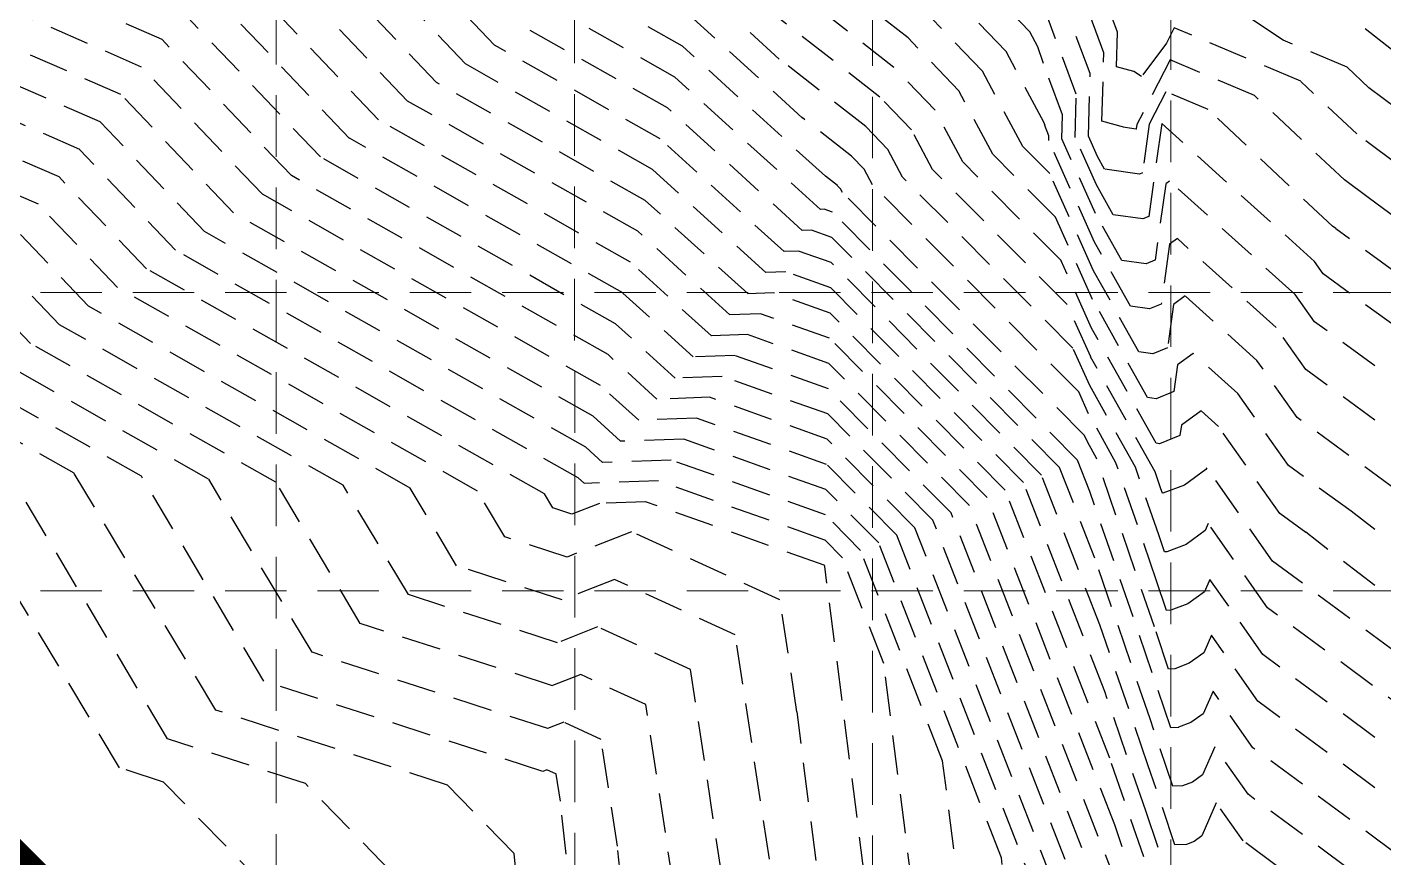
# Model space of a CAD drawing. Header units: feet. Extents: x 4586 to 6528, y 2127 to 5231.
# Drawn here: x 6194.4 to 6414.7, y 3878 to 4012.9 of the extents above; entities that cross this region are included whole.
import ezdxf

# ---------------------------------------------------------------- set-up
doc = ezdxf.new("R2010")
doc.units = ezdxf.units.FT
doc.header["$LTSCALE"] = 80
doc.header["$MEASUREMENT"] = 0
doc.linetypes.add('HIDDEN', pattern=[0.375, 0.25, -0.125])
doc.linetypes.add('TIGHT', pattern=[0.12, 0.08, -0.04])
for name, color, linetype in [('CONT-MJR', 9, 'TIGHT'), ('CONT-MNR', 8, 'TIGHT'), ('GRID', 254, 'HIDDEN'), ('LIMITS OF DISTURBANCE', 1, 'HIDDEN')]:
    doc.layers.add(name, color=color, linetype=linetype)

msp = doc.modelspace()

# ---------------------------------------------------------------- linework, layer by layer
at = {"layer": 'CONT-MJR', "color": 35}
for points, elevation in [([(6256.14, 4000.93), (6229.7, 4028.76)], 500), ([(6212.95, 4006.46), (6181.48, 4020.19)], 505), ([(6364.79, 4002.04), (6359.55, 4016.08)], 485), ([(6323.23, 3983.34), (6299.6, 4004.82)], 495), ([(6364.6, 3995.01), (6364.79, 4002.04)], 485), ([(6378.67, 3997.26), (6376.56, 3982.18)], 485), ([(6403.46, 3974.89), (6378.67, 3997.26)], 485), ([(6362.36, 3974.97), (6346.34, 3991.04)], 490), ([(6370.79, 3982.46), (6368.08, 3987.3)], 485), ([(6287.52, 3954.74), (6232.58, 3985.79)], 505), ([(6209.03, 3970.66), (6196.2, 3984.17)], 510), ([(6375.58, 3981.78), (6370.79, 3982.46)], 485), ([(6376.56, 3982.18), (6375.58, 3981.78)], 485), ([(6404.88, 3972.88), (6403.46, 3974.89)], 485), ([(6267.5, 3937.6), (6209.03, 3970.66)], 510), ([(6313.48, 3966.4), (6308.48, 3966.22)], 500), ([(6350.32, 3936.52), (6324.7, 3962.41)], 500), ([(6303.12, 3949.43), (6293.72, 3949.1)], 505), ([(6324.23, 3941.93), (6303.12, 3949.43)], 505), ([(6387.9, 3948.05), (6385.05, 3950.62)], 490), ([(6366.99, 3937.54), (6365.01, 3942.63)], 495), ([(6377.13, 3908.08), (6366.99, 3937.54)], 495), ([(6282.08, 3926.88), (6271.95, 3930.16)], 510), ([(6316.65, 3919.9), (6292.54, 3930.98)], 510), ([(6413.28, 3922.27), (6402.05, 3930.89)], 490), ([(6324.96, 3858.53), (6319.42, 3901.76)], 510), ([(6385.41, 3901.42), (6383.41, 3899.98)], 495), ([(6280.33, 3891.61), (6278.79, 3892.32)], 515)]:
    msp.add_lwpolyline(points, dxfattribs=dict(at, elevation=elevation))
at = {"layer": 'CONT-MJR', "color": 35, "extrusion": (0.615057, 0.788483, 0), "elevation": 7055.46}
msp.add_lwpolyline([(-2531.02, 490), (-2497.85, 490)], dxfattribs=at)
at = {"layer": 'CONT-MJR', "color": 35, "extrusion": (-0.492133, -0.87052, 0), "elevation": -6586.52}
msp.add_lwpolyline([(3513.02, 495), (3490.16, 495)], dxfattribs=at)
at = {"layer": 'CONT-MJR', "color": 35, "extrusion": (-0.615163, -0.7884, 0), "elevation": -7107.84}
msp.add_lwpolyline([(2592.96, 480), (2580.88, 480)], dxfattribs=at)
at = {"layer": 'CONT-MJR', "color": 35, "extrusion": (0.725011, 0.688737, 0), "elevation": 7263.86}
msp.add_lwpolyline([(-1402.87, 505), (-1374.36, 505)], dxfattribs=at)
at = {"layer": 'CONT-MJR', "color": 35, "extrusion": (0.721607, 0.692303, 0), "elevation": 7345.14}
msp.add_lwpolyline([(-1504.47, 490), (-1494.83, 490)], dxfattribs=at)
at = {"layer": 'CONT-MJR', "color": 35, "extrusion": (0.492133, 0.87052, 0)}
for points, elevation in [([(-3520.09, 500), (-3477.1, 500)], 6561.75), ([(-3469.49, 515), (-3437.93, 515)], 6487.44)]:
    msp.add_lwpolyline(points, dxfattribs=dict(at, elevation=elevation))
at = {"layer": 'CONT-MJR', "color": 35, "extrusion": (0.881574, 0.472047, 0), "elevation": 7478.72}
msp.add_lwpolyline([(522.63, 490), (532.14, 490)], dxfattribs=at)
at = {"layer": 'CONT-MJR', "color": 35, "extrusion": (0.911574, 0.411136, 0)}
for points, elevation in [([(1016.58, 485), (1025.03, 485)], 7444.3), ([(995.72, 490), (1007.68, 490)], 7434.01)]:
    msp.add_lwpolyline(points, dxfattribs=dict(at, elevation=elevation))
at = {"layer": 'CONT-MJR', "color": 35, "extrusion": (0.39991, 0.916554, 0), "elevation": 6129.62}
msp.add_lwpolyline([(-4085.84, 510), (-4063.41, 510)], dxfattribs=at)
at = {"layer": 'CONT-MJR', "color": 35, "extrusion": (0.034732, -0.999397, 0), "elevation": -3761.32}
msp.add_lwpolyline([(6458.37, 495), (6457.77, 495)], dxfattribs=at)
at = {"layer": 'CONT-MJR', "color": 35, "extrusion": (-0.334773, -0.942299, 0)}
for points, elevation in [([(4626.84, 495), (4625.41, 495)], -5870.57), ([(4633.25, 500), (4621.34, 500)], -5851.11)]:
    msp.add_lwpolyline(points, dxfattribs=dict(at, elevation=elevation))
at = {"layer": 'CONT-MJR', "color": 35, "extrusion": (0.710796, 0.703398, 0)}
for points, elevation in [([(-1674.73, 495), (-1618.09, 495)], 7297.46), ([(-1662.75, 505), (-1646.54, 505)], 7267.98)]:
    msp.add_lwpolyline(points, dxfattribs=dict(at, elevation=elevation))
at = {"layer": 'CONT-MJR', "color": 35, "extrusion": (-0.672532, -0.740068, 0), "elevation": -7177.93}
msp.add_lwpolyline([(2001.3, 500), (1981.14, 500)], dxfattribs=at)
at = {"layer": 'CONT-MJR', "color": 35, "extrusion": (-0.589622, -0.80768, 0), "elevation": -6985.27}
msp.add_lwpolyline([(2845.53, 485), (2830.6, 485)], dxfattribs=at)
at = {"layer": 'CONT-MJR', "color": 35, "extrusion": (0.872651, 0.488344, 0), "elevation": 7492.24}
msp.add_lwpolyline([(328.4, 490), (349.82, 490)], dxfattribs=at)
at = {"layer": 'CONT-MJR', "color": 35, "extrusion": (0.672532, 0.740068, 0), "elevation": 7155.33}
msp.add_lwpolyline([(-2001.89, 505), (-1993.51, 505)], dxfattribs=at)
at = {"layer": 'CONT-MJR', "color": 35, "extrusion": (0.586585, -0.809888, 0), "elevation": 545.82}
msp.add_lwpolyline([(7488.55, 490), (7484.6, 490)], dxfattribs=at)
at = {"layer": 'CONT-MJR', "color": 35, "extrusion": (0.990384, -0.138343, 0), "elevation": 5774.27}
msp.add_lwpolyline([(4793.22, 490), (4791.54, 490)], dxfattribs=at)
at = {"layer": 'CONT-MJR', "color": 35, "extrusion": (0.816771, 0.576962, 0), "elevation": 7495.33}
msp.add_lwpolyline([(-478.2, 490), (-460.93, 490)], dxfattribs=at)
at = {"layer": 'CONT-MJR', "color": 35, "extrusion": (-0.139838, -0.990174, 0), "elevation": -4798.45}
msp.add_lwpolyline([(5763.93, 490), (5763.36, 490)], dxfattribs=at)
at = {"layer": 'CONT-MJR', "color": 35, "extrusion": (0.376254, -0.926516, 0), "elevation": -1255.51}
msp.add_lwpolyline([(7397.62, 490), (7394.03, 490)], dxfattribs=at)
at = {"layer": 'CONT-MJR', "color": 35, "extrusion": (0.858347, 0.51307, 0)}
for points, elevation in [([(155.44, 515), (194.2, 515)], 7354.35), ([(155.49, 510), (164.16, 510)], 7399.96)]:
    msp.add_lwpolyline(points, dxfattribs=dict(at, elevation=elevation))
at = {"layer": 'CONT-MJR', "color": 35, "extrusion": (0.931721, 0.363175, 0)}
for points, elevation in [([(1304.44, 500), (1361.46, 500)], 7346.37), ([(1287.94, 505), (1361.1, 505)], 7330.46)]:
    msp.add_lwpolyline(points, dxfattribs=dict(at, elevation=elevation))
at = {"layer": 'CONT-MJR', "color": 35, "extrusion": (0.589622, 0.80768, 0), "elevation": 6949.68}
msp.add_lwpolyline([(-2853.07, 490), (-2847.89, 490)], dxfattribs=at)
at = {"layer": 'CONT-MJR', "color": 35, "extrusion": (0.365253, -0.930908, 0)}
for points, elevation in [([(7293.58, 510), (7282.34, 510)], -1361.02), ([(7266.66, 515), (7265.94, 515)], -1330.05)]:
    msp.add_lwpolyline(points, dxfattribs=dict(at, elevation=elevation))
at = {"layer": 'CONT-MJR', "color": 35, "extrusion": (0.988557, 0.150845, 0)}
for points, elevation in [([(2903.86, 510), (2922.21, 510)], 6835.67), ([(2895.27, 515), (2899.72, 515)], 6795.49)]:
    msp.add_lwpolyline(points, dxfattribs=dict(at, elevation=elevation))
at = {"layer": 'CONT-MJR', "color": 35, "extrusion": (0.94781, 0.318837, 0), "elevation": 7290.35}
msp.add_lwpolyline([(1661.44, 495), (1670.84, 495)], dxfattribs=at)
at = {"layer": 'CONT-MJR', "color": 35, "extrusion": (0.307978, 0.951394, 0), "elevation": 5636.4}
msp.add_lwpolyline([(-4774.3, 515), (-4726.69, 515)], dxfattribs=at)
at = {"layer": 'CONT-MJR', "color": 35, "extrusion": (0.917837, -0.396957, 0), "elevation": 4312.07}
msp.add_lwpolyline([(6119.63, 495), (6115.6, 495)], dxfattribs=at)
at = {"layer": 'CONT-MJR', "color": 35, "extrusion": (0.817706, 0.575635, 0), "elevation": 7470.62}
msp.add_lwpolyline([(-494.6, 495), (-483.35, 495)], dxfattribs=at)
at = {"layer": 'CONT-MJR', "color": 35, "extrusion": (0.04437, -0.999015, 0), "elevation": -3612.23}
msp.add_lwpolyline([(6548.14, 495), (6546.85, 495)], dxfattribs=at)
at = {"layer": 'CONT-MJR', "color": 35, "extrusion": (0.356262, -0.934386, 0), "elevation": -1369.92}
msp.add_lwpolyline([(7353.98, 495), (7351.85, 495)], dxfattribs=at)
at = {"layer": 'CONT-MJR', "color": 35, "extrusion": (0.595055, 0.803685, 0), "elevation": 6935.56}
msp.add_lwpolyline([(-2849.26, 495), (-2820.07, 495)], dxfattribs=at)
at = {"layer": 'CONT-MJR', "color": 35, "extrusion": (0.994219, 0.107368, 0), "elevation": 6662.05}
msp.add_lwpolyline([(3152.91, 515), (3190.36, 515)], dxfattribs=at)
at = {"layer": 'CONT-MJR', "color": 35, "extrusion": (0.945589, 0.325363, 0), "elevation": 7287.89}
msp.add_lwpolyline([(1585.83, 500), (1599.2, 500)], dxfattribs=at)
at = {"layer": 'CONT-MNR', "color": 35, "extrusion": (0.725011, 0.688737, 0)}
for points, elevation in [([(-1411.27, 497), (-1366.96, 497)], 7307.86), ([(-1410.22, 498), (-1367.88, 498)], 7302.36), ([(-1406.02, 502), (-1371.59, 502)], 7280.36), ([(-1404.97, 503), (-1372.51, 503)], 7274.86), ([(-1401.82, 506), (-1375.29, 506)], 7258.36), ([(-1400.77, 507), (-1376.21, 507)], 7252.86), ([(-1399.72, 508), (-1377.14, 508)], 7247.35), ([(-1398.67, 509), (-1378.06, 509)], 7241.85), ([(-1394.47, 513), (-1381.77, 513)], 7219.85)]:
    msp.add_lwpolyline(points, dxfattribs=dict(at, elevation=elevation))
at = {"layer": 'CONT-MNR', "color": 35}
for points, elevation in [([(6260.85, 4003.96), (6233.06, 4033.22)], 499), ([(6337.47, 4011.18), (6309.46, 4033.03)], 489), ([(6216.3, 4010.92), (6182.65, 4025.61)], 504), ([(6251.43, 3997.9), (6226.35, 4024.3)], 501), ([(6316.53, 4007.75), (6303.22, 4019.84)], 492), ([(6300.81, 4009.83), (6284.41, 4019.09)], 494), ([(6371.49, 4012.14), (6370.15, 4015.73)], 482), ([(6209.6, 4002), (6180.31, 4014.78)], 506), ([(6320.28, 3998.23), (6302.02, 4014.83)], 493), ([(6237.3, 3988.82), (6216.3, 4010.92)], 504), ([(6324.04, 3988.72), (6300.81, 4009.83)], 494), ([(6359.44, 4007.04), (6358.54, 4009.72)], 486), ([(6379.42, 4010.35), (6375.38, 4004.9)], 482), ([(6408.77, 4006.43), (6398.41, 4010.81)], 481), ([(6362.56, 3998.67), (6359.44, 4007.04)], 486), ([(6356.11, 3993.53), (6349.54, 4005.79)], 488), ([(6366.75, 3995.25), (6367.03, 4005.41)], 484), ([(6202.9, 3993.08), (6177.97, 4003.96)], 508), ([(6294.77, 3984.79), (6260.85, 4003.96)], 499), ([(6379.34, 4002.45), (6376.65, 3997.18)], 484), ([(6416.94, 3999.62), (6412.32, 4003.1)], 481), ([(6406.38, 3980.62), (6386.19, 3999.55)], 484), ([(6374.54, 3996.4), (6374.49, 3996.38)], 483), ([(6376.65, 3997.18), (6375.55, 3989.29)], 484), ([(6291.14, 3969.76), (6246.72, 3994.88)], 502), ([(6360.48, 3989.14), (6356.11, 3993.53)], 488), ([(6367.92, 3982.65), (6362.45, 3994.77)], 486), ([(6368.24, 3991.95), (6366.75, 3995.25)], 484), ([(6314.38, 3973.07), (6295.97, 3989.79)], 498), ([(6363.3, 3967.88), (6341.45, 3989.8)], 491), ([(6326.47, 3986.69), (6325.97, 3987.2)], 494), ([(6365.18, 3953.7), (6331.69, 3987.31)], 493), ([(6311.43, 3969.65), (6294.77, 3984.79)], 499), ([(6326.8, 3986.07), (6326.47, 3986.69)], 494), ([(6366.12, 3946.61), (6326.8, 3986.07)], 494), ([(6372.18, 3975.04), (6367.92, 3982.65)], 486), ([(6204.32, 3967.63), (6192.85, 3979.71)], 511), ([(6285.1, 3944.72), (6223.16, 3979.74)], 507), ([(6362.07, 3941.41), (6325.08, 3978.79)], 496), ([(6373.57, 3967.62), (6367.76, 3978)], 487), ([(6397.24, 3964.15), (6381.22, 3978.6)], 487), ([(6283.89, 3939.72), (6218.45, 3976.71)], 508), ([(6379.94, 3977.67), (6378.59, 3967.96)], 487), ([(6199.6, 3964.6), (6189.49, 3975.25)], 512), ([(6278.42, 3937.12), (6213.74, 3973.69)], 509), ([(6305.53, 3962.8), (6292.35, 3974.77)], 501), ([(6394.13, 3958.78), (6382.5, 3969.27)], 488), ([(6256.59, 3938.08), (6204.32, 3967.63)], 511), ([(6380.58, 3967.88), (6379.6, 3960.86)], 488), ([(6299.62, 3955.95), (6289.93, 3964.75)], 503), ([(6353.26, 3937.74), (6324.79, 3966.5)], 499), ([(6413.28, 3957.94), (6403.48, 3965.09)], 486), ([(6324.61, 3958.31), (6311.4, 3963)], 501), ([(6366.96, 3954.76), (6364.24, 3960.79)], 492), ([(6309.33, 3959.61), (6302.58, 3959.37)], 502), ([(6324.51, 3954.22), (6309.33, 3959.61)], 502), ([(6347.38, 3935.3), (6324.61, 3958.31)], 501), ([(6307.26, 3956.21), (6299.62, 3955.95)], 503), ([(6413.28, 3949.13), (6402.08, 3957.31)], 487), ([(6344.44, 3934.07), (6324.51, 3954.22)], 502), ([(6324.32, 3946.02), (6305.19, 3952.82)], 504), ([(6377.75, 3952.59), (6376.35, 3952.79)], 489), ([(6290.77, 3945.68), (6286.31, 3949.73)], 506), ([(6301.05, 3946.03), (6290.77, 3945.68)], 506), ([(6366.64, 3945.46), (6366.12, 3946.61)], 494), ([(6225, 3902.03), (6202.03, 3940.47)], 516), ([(6378.54, 3937.93), (6377.58, 3940.72)], 491), ([(6385.84, 3941.08), (6382.35, 3938.57)], 491), ([(6409.43, 3934.31), (6399.27, 3941.73)], 489), ([(6248.48, 3916.1), (6234.77, 3939.04)], 513), ([(6296.91, 3939.25), (6284.87, 3938.83)], 508), ([(6368.61, 3915.88), (6359.13, 3940.19)], 497), ([(6332.69, 3929.18), (6324.13, 3937.83)], 506), ([(6282.87, 3933.85), (6279.77, 3934.85)], 509), ([(6372.64, 3861.74), (6344.44, 3934.07)], 502), ([(6329.75, 3927.96), (6324.04, 3933.74)], 507), ([(6395.86, 3918.64), (6386.23, 3932.32)], 492), ([(6379.11, 3927.72), (6378.19, 3930.47)], 492), ([(6352.63, 3878.02), (6332.69, 3929.18)], 506), ([(6289.79, 3923.25), (6281.29, 3919.92)], 511), ([(6379.45, 3918.2), (6377.83, 3923)], 493), ([(6395.07, 3911.07), (6386.49, 3923.25)], 493), ([(6382.88, 3919.27), (6380.15, 3918.23)], 493), ([(6287.04, 3915.52), (6280.5, 3912.95)], 512), ([(6379.79, 3908.68), (6377.48, 3915.54)], 494), ([(6278.92, 3899.02), (6240.65, 3911.41)], 514), ([(6385.52, 3911.34), (6383.14, 3909.62)], 494), ([(6284.29, 3907.78), (6279.71, 3905.99)], 513), ([(6294.86, 3902.93), (6284.29, 3907.78)], 513), ([(6308.72, 3865.36), (6302.12, 3908.59)], 512), ([(6376.08, 3885.68), (6369.41, 3905.05)], 498), ([(6287.59, 3897.27), (6281.54, 3900.05)], 514), ([(6392.69, 3888.34), (6387.27, 3896.05)], 496), ([(6380.81, 3880.12), (6376.43, 3893.15)], 497), ([(6260.14, 3845.48), (6216.52, 3890.34)], 518), ([(6416.94, 3870.38), (6392.69, 3888.34)], 496)]:
    msp.add_lwpolyline(points, dxfattribs=dict(at, elevation=elevation))
at = {"layer": 'CONT-MNR', "color": 35, "extrusion": (0.721607, 0.692303, 0)}
for points, elevation in [([(-1505.93, 486), (-1487.36, 486)], 7365.05), ([(-1505.56, 487), (-1489.22, 487)], 7360.07), ([(-1505.2, 488), (-1491.09, 488)], 7355.1), ([(-1504.83, 489), (-1492.96, 489)], 7350.12), ([(-1504.1, 491), (-1496.69, 491)], 7340.16), ([(-1503.74, 492), (-1498.56, 492)], 7335.18), ([(-1503.38, 493), (-1500.43, 493)], 7330.2)]:
    msp.add_lwpolyline(points, dxfattribs=dict(at, elevation=elevation))
at = {"layer": 'CONT-MNR', "color": 35, "extrusion": (-0.553843, -0.832621, 0), "elevation": -6883.2}
msp.add_lwpolyline([(3106.09, 481), (3083.34, 481)], dxfattribs=at)
at = {"layer": 'CONT-MNR', "color": 35, "extrusion": (0.615057, 0.788483, 0)}
for points, elevation in [([(-2532.16, 491), (-2506.66, 491)], 7050.26), ([(-2533.3, 492), (-2515.48, 492)], 7045.07)]:
    msp.add_lwpolyline(points, dxfattribs=dict(at, elevation=elevation))
at = {"layer": 'CONT-MNR', "color": 35, "extrusion": (0.93674, 0.350025, 0)}
for points, elevation in [([(1523.41, 484), (1534.67, 484)], 7366.24), ([(1525.78, 483), (1533.33, 483)], 7369.51), ([(1516.29, 487), (1518.07, 487)], 7356.43)]:
    msp.add_lwpolyline(points, dxfattribs=dict(at, elevation=elevation))
at = {"layer": 'CONT-MNR', "color": 35, "extrusion": (-0.492133, -0.87052, 0)}
for points, elevation in [([(3514.43, 496), (3487.55, 496)], -6581.56), ([(3517.26, 498), (3482.33, 498)], -6571.65), ([(3524.32, 503), (3469.27, 503)], -6546.88), ([(3525.74, 504), (3466.66, 504)], -6541.93), ([(3528.56, 506), (3461.43, 506)], -6532.02), ([(3488.96, 513), (3443.15, 513)], -6497.34), ([(3459.75, 516), (3435.32, 516)], -6482.48)]:
    msp.add_lwpolyline(points, dxfattribs=dict(at, elevation=elevation))
at = {"layer": 'CONT-MNR', "color": 35, "extrusion": (0.881574, 0.472047, 0)}
for points, elevation in [([(533.34, 486), (536.1, 486)], 7498.3), ([(522.11, 487), (535.11, 487)], 7493.4), ([(521.42, 489), (533.13, 489)], 7483.62), ([(523.84, 491), (531.15, 491)], 7473.83), ([(525.05, 492), (530.15, 492)], 7468.94), ([(526.26, 493), (529.16, 493)], 7464.04)]:
    msp.add_lwpolyline(points, dxfattribs=dict(at, elevation=elevation))
at = {"layer": 'CONT-MNR', "color": 35, "extrusion": (0.999623, -0.027441, 0)}
for points, elevation in [([(4179.82, 482), (4185.47, 482)], 6258.99), ([(4170.91, 483), (4182.04, 483)], 6256.86), ([(4167.85, 486), (4171.76, 486)], 6250.44), ([(4167.55, 487), (4168.33, 487)], 6248.3)]:
    msp.add_lwpolyline(points, dxfattribs=dict(at, elevation=elevation))
at = {"layer": 'CONT-MNR', "color": 35, "extrusion": (0.89058, -0.454828, 0)}
for points, elevation in [([(6475.86, 482), (6473.07, 482)], 3857.36), ([(6470.93, 483), (6459.11, 483)], 3859.12)]:
    msp.add_lwpolyline(points, dxfattribs=dict(at, elevation=elevation))
at = {"layer": 'CONT-MNR', "color": 35, "extrusion": (-0.389668, -0.920955, 0)}
for points, elevation in [([(4334.97, 482), (4312.65, 482)], -6181.99), ([(4328.94, 483), (4314.06, 483)], -6176.94), ([(4322.9, 484), (4315.46, 484)], -6171.9)]:
    msp.add_lwpolyline(points, dxfattribs=dict(at, elevation=elevation))
at = {"layer": 'CONT-MNR', "color": 35, "extrusion": (-0.39991, -0.916554, 0)}
for points, elevation in [([(4089.71, 507), (4060.13, 507)], -6145.91), ([(4087.13, 509), (4062.31, 509)], -6135.05)]:
    msp.add_lwpolyline(points, dxfattribs=dict(at, elevation=elevation))
at = {"layer": 'CONT-MNR', "color": 35, "extrusion": (0.492133, 0.87052, 0)}
for points, elevation in [([(-3515.85, 497), (-3484.94, 497)], 6576.61), ([(-3521.5, 501), (-3474.49, 501)], 6556.79), ([(-3498.69, 512), (-3445.76, 512)], 6502.3), ([(-3479.22, 514), (-3440.54, 514)], 6492.39)]:
    msp.add_lwpolyline(points, dxfattribs=dict(at, elevation=elevation))
at = {"layer": 'CONT-MNR', "color": 35, "extrusion": (-0.262593, -0.964907, 0)}
for points, elevation in [([(5098.57, 482), (5095.67, 482)], -5538.96), ([(5099.57, 483), (5095.69, 483)], -5529.8)]:
    msp.add_lwpolyline(points, dxfattribs=dict(at, elevation=elevation))
at = {"layer": 'CONT-MNR', "color": 35, "extrusion": (-0.559133, -0.829078, 0), "elevation": -6885.06}
msp.add_lwpolyline([(3046.41, 482), (3044.91, 482)], dxfattribs=at)
at = {"layer": 'CONT-MNR', "color": 35, "extrusion": (0.683912, 0.729565, 0), "elevation": 7305.98}
msp.add_lwpolyline([(-1940.44, 481), (-1935.57, 481)], dxfattribs=at)
at = {"layer": 'CONT-MNR', "color": 35, "extrusion": (-0.683912, -0.729565, 0)}
for points, elevation in [([(1944.12, 482), (1931.65, 482)], -7299.16), ([(1947.8, 483), (1927.73, 483)], -7292.34)]:
    msp.add_lwpolyline(points, dxfattribs=dict(at, elevation=elevation))
at = {"layer": 'CONT-MNR', "color": 35, "extrusion": (-0.672532, -0.740068, 0)}
for points, elevation in [([(2000.82, 496), (1971.24, 496)], -7196), ([(2000.94, 497), (1973.72, 497)], -7191.48), ([(2001.77, 504), (1991.03, 504)], -7159.85), ([(2002.13, 507), (1998.45, 507)], -7146.29)]:
    msp.add_lwpolyline(points, dxfattribs=dict(at, elevation=elevation))
at = {"layer": 'CONT-MNR', "color": 35, "extrusion": (-0.615057, -0.788483, 0)}
for points, elevation in [([(2534.43, 493), (2524.29, 493)], -7039.87), ([(2535.57, 494), (2533.11, 494)], -7034.67)]:
    msp.add_lwpolyline(points, dxfattribs=dict(at, elevation=elevation))
at = {"layer": 'CONT-MNR', "color": 35, "extrusion": (0.94841, 0.317047, 0), "elevation": 7298.84}
msp.add_lwpolyline([(1774.44, 487), (1775.01, 487)], dxfattribs=at)
at = {"layer": 'CONT-MNR', "color": 35, "extrusion": (-0.139838, -0.990174, 0)}
for points, elevation in [([(5753.01, 483), (5751.21, 483)], -4848.5), ([(5754.57, 484), (5748.88, 484)], -4841.35), ([(5759.25, 487), (5756.12, 487)], -4819.9), ([(5760.81, 488), (5758.54, 488)], -4812.75)]:
    msp.add_lwpolyline(points, dxfattribs=dict(at, elevation=elevation))
at = {"layer": 'CONT-MNR', "color": 35, "extrusion": (0.990384, -0.138343, 0)}
for points, elevation in [([(4840.56, 483), (4839.84, 483)], 5760.37), ([(4831.65, 486), (4819.14, 486)], 5766.33), ([(4802.83, 489), (4798.44, 489)], 5772.28)]:
    msp.add_lwpolyline(points, dxfattribs=dict(at, elevation=elevation))
at = {"layer": 'CONT-MNR', "color": 35, "extrusion": (-0.600118, -0.799912, 0)}
for points, elevation in [([(2738.13, 482), (2729.87, 482)], -7043.09), ([(2737.56, 483), (2732.79, 483)], -7035.91), ([(2736.39, 484), (2735.7, 484)], -7028.73)]:
    msp.add_lwpolyline(points, dxfattribs=dict(at, elevation=elevation))
at = {"layer": 'CONT-MNR', "color": 35, "extrusion": (0.911574, 0.411136, 0)}
for points, elevation in [([(1008.23, 487), (1026.35, 487)], 7440.18), ([(1004.06, 488), (1021.38, 488)], 7438.13), ([(999.89, 489), (1014.53, 489)], 7436.07), ([(991.54, 491), (1000.83, 491)], 7431.96), ([(983.2, 493), (987.14, 493)], 7427.84)]:
    msp.add_lwpolyline(points, dxfattribs=dict(at, elevation=elevation))
at = {"layer": 'CONT-MNR', "color": 35, "extrusion": (0.708316, 0.705896, 0)}
for points, elevation in [([(-1669.94, 489), (-1655.5, 489)], 7316.81), ([(-1687, 492), (-1647.8, 492)], 7303.8)]:
    msp.add_lwpolyline(points, dxfattribs=dict(at, elevation=elevation))
at = {"layer": 'CONT-MNR', "color": 35, "extrusion": (0.872651, 0.488344, 0)}
for points, elevation in [([(371.31, 484), (373.69, 484)], 7506.69), ([(342.71, 488), (357.78, 488)], 7497.06), ([(335.55, 489), (353.8, 489)], 7494.65), ([(324.43, 491), (345.84, 491)], 7489.83), ([(326.62, 492), (341.86, 492)], 7487.42), ([(328.81, 493), (337.88, 493)], 7485.01), ([(331, 494), (333.9, 494)], 7482.6)]:
    msp.add_lwpolyline(points, dxfattribs=dict(at, elevation=elevation))
at = {"layer": 'CONT-MNR', "color": 35, "extrusion": (0.376254, -0.926516, 0)}
for points, elevation in [([(7408.04, 484), (7407.48, 484)], -1297.31), ([(7404.56, 486), (7403, 486)], -1283.38), ([(7399.35, 489), (7396.27, 489)], -1262.48)]:
    msp.add_lwpolyline(points, dxfattribs=dict(at, elevation=elevation))
at = {"layer": 'CONT-MNR', "color": 35, "extrusion": (0.586585, -0.809888, 0)}
for points, elevation in [([(7506.3, 486), (7505.51, 486)], 512.61), ([(7497.42, 488), (7495.05, 488)], 529.21), ([(7492.98, 489), (7489.83, 489)], 537.52)]:
    msp.add_lwpolyline(points, dxfattribs=dict(at, elevation=elevation))
at = {"layer": 'CONT-MNR', "color": 35, "extrusion": (0.669761, 0.742577, 0), "elevation": 7234.38}
msp.add_lwpolyline([(-2094.12, 486), (-2066.64, 486)], dxfattribs=at)
at = {"layer": 'CONT-MNR', "color": 35, "extrusion": (0.590117, 0.807318, 0), "elevation": 7001.3}
msp.add_lwpolyline([(-2830.81, 483), (-2824.9, 483)], dxfattribs=at)
at = {"layer": 'CONT-MNR', "color": 35, "extrusion": (-0.590117, -0.807318, 0), "elevation": -6994.13}
msp.add_lwpolyline([(2836.04, 484), (2823.65, 484)], dxfattribs=at)
at = {"layer": 'CONT-MNR', "color": 35, "extrusion": (0.034732, -0.999397, 0)}
for points, elevation in [([(6456.18, 496), (6454.7, 496)], -3758), ([(6453.99, 497), (6451.63, 497)], -3754.68), ([(6451.8, 498), (6448.56, 498)], -3751.36), ([(6449.62, 499), (6445.5, 499)], -3748.04), ([(6445.24, 501), (6439.36, 501)], -3741.4), ([(6438.68, 504), (6430.16, 504)], -3731.44), ([(6432.12, 507), (6420.95, 507)], -3721.48), ([(6427.74, 509), (6420.22, 509)], -3714.84)]:
    msp.add_lwpolyline(points, dxfattribs=dict(at, elevation=elevation))
at = {"layer": 'CONT-MNR', "color": 35, "extrusion": (-0.334773, -0.942299, 0)}
for points, elevation in [([(4628.12, 496), (4624.6, 496)], -5866.67), ([(4631.97, 499), (4622.15, 499)], -5855), ([(4637.1, 503), (4618.89, 503)], -5839.44), ([(4640.94, 506), (4616.45, 506)], -5827.76), ([(4644.79, 509), (4614, 509)], -5816.09)]:
    msp.add_lwpolyline(points, dxfattribs=dict(at, elevation=elevation))
at = {"layer": 'CONT-MNR', "color": 35, "extrusion": (-0.586585, 0.809888, 0), "elevation": -520.91}
msp.add_lwpolyline([(-7501.86, 487), (-7500.28, 487)], dxfattribs=at)
at = {"layer": 'CONT-MNR', "color": 35, "extrusion": (0.334773, 0.942299, 0)}
for points, elevation in [([(-4629.4, 497), (-4623.78, 497)], 5862.78), ([(-4630.69, 498), (-4622.97, 498)], 5858.89), ([(-4642.22, 507), (-4615.63, 507)], 5823.87), ([(-4643.5, 508), (-4614.82, 508)], 5819.98)]:
    msp.add_lwpolyline(points, dxfattribs=dict(at, elevation=elevation))
at = {"layer": 'CONT-MNR', "color": 35, "extrusion": (0.710796, 0.703398, 0)}
for points, elevation in [([(-1672.33, 497), (-1623.78, 497)], 7291.57), ([(-1671.13, 498), (-1626.63, 498)], 7288.62), ([(-1665.14, 503), (-1640.85, 503)], 7273.88), ([(-1663.95, 504), (-1643.69, 504)], 7270.93), ([(-1659.15, 508), (-1655.07, 508)], 7259.14), ([(-1657.96, 509), (-1657.92, 509)], 7256.19)]:
    msp.add_lwpolyline(points, dxfattribs=dict(at, elevation=elevation))
at = {"layer": 'CONT-MNR', "color": 35, "extrusion": (0.139838, 0.990174, 0), "elevation": 4827.05}
msp.add_lwpolyline([(-5757.69, 486), (-5753.71, 486)], dxfattribs=at)
at = {"layer": 'CONT-MNR', "color": 35, "extrusion": (0.672532, 0.740068, 0)}
for points, elevation in [([(-2001.53, 502), (-1986.09, 502)], 7168.89), ([(-2002.25, 508), (-2000.93, 508)], 7141.78)]:
    msp.add_lwpolyline(points, dxfattribs=dict(at, elevation=elevation))
at = {"layer": 'CONT-MNR', "color": 35, "extrusion": (0.816771, 0.576962, 0)}
for points, elevation in [([(-455.99, 486), (-450.57, 486)], 7517.88), ([(-461.54, 487), (-453.16, 487)], 7512.25), ([(-467.09, 488), (-455.75, 488)], 7506.61), ([(-472.64, 489), (-458.34, 489)], 7500.97)]:
    msp.add_lwpolyline(points, dxfattribs=dict(at, elevation=elevation))
at = {"layer": 'CONT-MNR', "color": 35, "extrusion": (-0.376254, 0.926516, 0)}
for points, elevation in [([(-7402.83, 487), (-7400.76, 487)], 1276.41), ([(-7401.09, 488), (-7398.51, 488)], 1269.45)]:
    msp.add_lwpolyline(points, dxfattribs=dict(at, elevation=elevation))
at = {"layer": 'CONT-MNR', "color": 35, "extrusion": (-0.669761, -0.742577, 0), "elevation": -7216.17}
msp.add_lwpolyline([(2097.97, 489), (2088.22, 489)], dxfattribs=at)
at = {"layer": 'CONT-MNR', "color": 35, "extrusion": (-0.589622, -0.80768, 0), "elevation": -6963.92}
msp.add_lwpolyline([(2860.96, 488), (2840.97, 488)], dxfattribs=at)
at = {"layer": 'CONT-MNR', "color": 35, "extrusion": (0.945589, 0.325363, 0)}
for points, elevation in [([(1627.5, 494), (1656.46, 494)], 7304.45), ([(1634.44, 493), (1654.73, 493)], 7307.21), ([(1641.38, 492), (1653.01, 492)], 7309.97), ([(1613.61, 496), (1641.21, 496)], 7298.93), ([(1606.66, 497), (1630.71, 497)], 7296.17), ([(1592.77, 499), (1609.7, 499)], 7290.65)]:
    msp.add_lwpolyline(points, dxfattribs=dict(at, elevation=elevation))
at = {"layer": 'CONT-MNR', "color": 35, "extrusion": (0.858347, 0.51307, 0)}
for points, elevation in [([(155.41, 518), (212.23, 518)], 7326.98), ([(155.42, 517), (206.22, 517)], 7336.11), ([(155.45, 514), (188.19, 514)], 7363.47), ([(155.47, 512), (176.17, 512)], 7381.71), ([(155.48, 511), (170.17, 511)], 7390.83), ([(155.5, 509), (158.15, 509)], 7409.08)]:
    msp.add_lwpolyline(points, dxfattribs=dict(at, elevation=elevation))
at = {"layer": 'CONT-MNR', "color": 35, "extrusion": (0.931721, 0.363175, 0)}
for points, elevation in [([(1345.97, 496), (1361.74, 496)], 7359.1), ([(1325.21, 498), (1361.6, 498)], 7352.73), ([(1314.82, 499), (1361.53, 499)], 7349.55), ([(1294.06, 501), (1361.38, 501)], 7343.19), ([(1273.3, 503), (1361.24, 503)], 7336.83), ([(1269.77, 504), (1361.17, 504)], 7333.65), ([(1324.28, 507), (1360.95, 507)], 7324.1), ([(1360.63, 509), (1360.81, 509)], 7317.74), ([(1342.46, 508), (1360.88, 508)], 7320.92)]:
    msp.add_lwpolyline(points, dxfattribs=dict(at, elevation=elevation))
at = {"layer": 'CONT-MNR', "color": 35, "extrusion": (0.917837, -0.396957, 0)}
for points, elevation in [([(6152.5, 491), (6152.18, 491)], 4296.73), ([(6144.28, 492), (6143.03, 492)], 4300.56), ([(6136.06, 493), (6133.89, 493)], 4304.4), ([(6127.84, 494), (6124.74, 494)], 4308.24), ([(6111.41, 496), (6106.45, 496)], 4315.91), ([(6103.19, 497), (6097.31, 497)], 4319.75)]:
    msp.add_lwpolyline(points, dxfattribs=dict(at, elevation=elevation))
at = {"layer": 'CONT-MNR', "color": 35, "extrusion": (0.817706, 0.575635, 0)}
for points, elevation in [([(-471.64, 491), (-453.1, 491)], 7490.65), ([(-488.86, 494), (-475.79, 494)], 7475.63), ([(-506.08, 497), (-498.48, 497)], 7460.61)]:
    msp.add_lwpolyline(points, dxfattribs=dict(at, elevation=elevation))
at = {"layer": 'CONT-MNR', "color": 35, "extrusion": (0.356262, -0.934386, 0)}
for points, elevation in [([(7366.74, 491), (7363.02, 491)], -1406.36), ([(7363.55, 492), (7360.23, 492)], -1397.25), ([(7357.17, 494), (7354.64, 494)], -1379.03), ([(7350.79, 496), (7349.06, 496)], -1360.81)]:
    msp.add_lwpolyline(points, dxfattribs=dict(at, elevation=elevation))
at = {"layer": 'CONT-MNR', "color": 35, "extrusion": (0.94781, 0.318837, 0)}
for points, elevation in [([(1697.96, 491), (1698.7, 491)], 7301.2), ([(1652.31, 496), (1663.88, 496)], 7287.63), ([(1634.05, 498), (1649.95, 498)], 7282.21), ([(1624.92, 499), (1642.99, 499)], 7279.49)]:
    msp.add_lwpolyline(points, dxfattribs=dict(at, elevation=elevation))
at = {"layer": 'CONT-MNR', "color": 35, "extrusion": (0.04437, -0.999015, 0)}
for points, elevation in [([(6547.29, 491), (6547.19, 491)], -3650.33), ([(6547.5, 492), (6547.1, 492)], -3640.81), ([(6547.71, 493), (6547.02, 493)], -3631.28), ([(6547.93, 494), (6546.94, 494)], -3621.76), ([(6548.36, 496), (6546.77, 496)], -3602.71), ([(6548.57, 497), (6546.69, 497)], -3593.19)]:
    msp.add_lwpolyline(points, dxfattribs=dict(at, elevation=elevation))
at = {"layer": 'CONT-MNR', "color": 35, "extrusion": (0.365253, -0.930908, 0), "elevation": -1367.22}
msp.add_lwpolyline([(7290.4, 509), (7285.62, 509)], dxfattribs=at)
at = {"layer": 'CONT-MNR', "color": 35, "extrusion": (0.608898, 0.793249, 0), "elevation": 7023.58}
msp.add_lwpolyline([(-2693.52, 489), (-2688.68, 489)], dxfattribs=at)
at = {"layer": 'CONT-MNR', "color": 35, "extrusion": (-0.584763, 0.811204, 0), "elevation": -545.16}
msp.add_lwpolyline([(-7478.94, 492), (-7475.09, 492)], dxfattribs=at)
at = {"layer": 'CONT-MNR', "color": 35, "extrusion": (-0.307978, -0.951394, 0)}
for points, elevation in [([(4768.73, 511), (4750.69, 511)], -5663.88), ([(4770.12, 512), (4744.69, 512)], -5657.01), ([(4771.52, 513), (4738.69, 513)], -5650.14), ([(4760.25, 516), (4720.69, 516)], -5629.53), ([(4738.23, 517), (4714.69, 517)], -5622.66)]:
    msp.add_lwpolyline(points, dxfattribs=dict(at, elevation=elevation))
at = {"layer": 'CONT-MNR', "color": 35, "extrusion": (0.99189, 0.127101, 0)}
for points, elevation in [([(3019.8, 509), (3089.73, 509)], 6771.57), ([(3016.29, 508), (3072.87, 508)], 6779.05), ([(3012.77, 507), (3056, 507)], 6786.53), ([(3009.25, 506), (3039.14, 506)], 6794.01)]:
    msp.add_lwpolyline(points, dxfattribs=dict(at, elevation=elevation))
at = {"layer": 'CONT-MNR', "color": 35, "extrusion": (0.595055, 0.803685, 0)}
for points, elevation in [([(-2829.83, 491), (-2804.58, 491)], 6961.8), ([(-2839.25, 492), (-2808.45, 492)], 6955.24)]:
    msp.add_lwpolyline(points, dxfattribs=dict(at, elevation=elevation))
at = {"layer": 'CONT-MNR', "color": 35, "extrusion": (-0.417473, -0.908689, 0)}
for points, elevation in [([(4099.18, 511), (4077.61, 511)], -6190.83), ([(4094.94, 512), (4078.34, 512)], -6182.66)]:
    msp.add_lwpolyline(points, dxfattribs=dict(at, elevation=elevation))
at = {"layer": 'CONT-MNR', "color": 35, "extrusion": (0.584763, -0.811204, 0)}
for points, elevation in [([(7473.05, 493), (7469.66, 493)], 553.15), ([(7455.39, 496), (7453.38, 496)], 577.09), ([(7449.5, 497), (7447.96, 497)], 585.07)]:
    msp.add_lwpolyline(points, dxfattribs=dict(at, elevation=elevation))
at = {"layer": 'CONT-MNR', "color": 35, "extrusion": (0.988557, 0.150845, 0)}
for points, elevation in [([(2880.83, 511), (2917.72, 511)], 6827.64), ([(2878.09, 513), (2908.72, 513)], 6811.57), ([(2886.68, 514), (2904.22, 514)], 6803.53)]:
    msp.add_lwpolyline(points, dxfattribs=dict(at, elevation=elevation))
at = {"layer": 'CONT-MNR', "color": 35, "extrusion": (-0.595055, -0.803685, 0)}
for points, elevation in [([(2834.98, 493), (2812.32, 493)], -6948.68), ([(2839.84, 494), (2816.19, 494)], -6942.12), ([(2863.53, 497), (2827.81, 497)], -6922.44)]:
    msp.add_lwpolyline(points, dxfattribs=dict(at, elevation=elevation))
at = {"layer": 'CONT-MNR', "color": 35, "extrusion": (-0.365253, 0.930908, 0), "elevation": 1336.24}
msp.add_lwpolyline([(-7272.04, 514), (-7269.22, 514)], dxfattribs=at)
at = {"layer": 'CONT-MNR', "color": 35, "extrusion": (0.307978, 0.951394, 0), "elevation": 5615.79}
msp.add_lwpolyline([(-4716.22, 518), (-4708.69, 518)], dxfattribs=at)
at = {"layer": 'CONT-MNR', "color": 35, "extrusion": (0.716842, 0.697236, 0)}
for points, elevation in [([(-1600.92, 517), (-1561.88, 517)], 7185.1), ([(-1593.65, 516), (-1578.13, 516)], 7201.46)]:
    msp.add_lwpolyline(points, dxfattribs=dict(at, elevation=elevation))
at = {"layer": 'CONT-MNR', "color": 35, "extrusion": (0.994219, 0.107368, 0)}
for points, elevation in [([(3155.79, 514), (3182.13, 514)], 6670.46), ([(3150.03, 516), (3182.73, 516)], 6653.65)]:
    msp.add_lwpolyline(points, dxfattribs=dict(at, elevation=elevation))
at = {"layer": 'CONT-MNR', "color": 35, "extrusion": (-0.356262, 0.934386, 0), "elevation": 1351.71}
msp.add_lwpolyline([(-7347.6, 497), (-7346.27, 497)], dxfattribs=at)
at = {"layer": 'GRID', "color": 252, "linetype": 'HIDDEN', "lineweight": 0, "ltscale": 0.5}
for p, q in [((6234.92, 2371.89), (6234.77, 5181.57)), ((6283.44, 2372.06), (6283.2, 5181.57)), ((6331.77, 2371.63), (6331.62, 5181.57)), ((6380.3, 2371), (6380.05, 5181.57)), ((4636.51, 3969.84), (6476.69, 3969.84)), ((4636.51, 3921.41), (6476.69, 3921.41))]:
    msp.add_line(p, q, dxfattribs=at)
at = {"layer": 'LIMITS OF DISTURBANCE', "ltscale": 2, "const_width": 8}
msp.add_lwpolyline([(5668.65, 4679.17), (5719.43, 3964.41), (5736.2, 3964.99), (5746.31, 3952.79), (5722.48, 3916.77), (5723.43, 3906.1), (5756.47, 3814.97), (5969.96, 3913.13), (6049.22, 3928.83), (6125.11, 3943.52), (6213.57, 3855.12), (6249.44, 3789.1), (6322.34, 3585.42), (6301.85, 3561.85, -0.173728), (5389.73, 3050.28)], format="xyb", dxfattribs=at)

doc.saveas('drawing.dxf')
